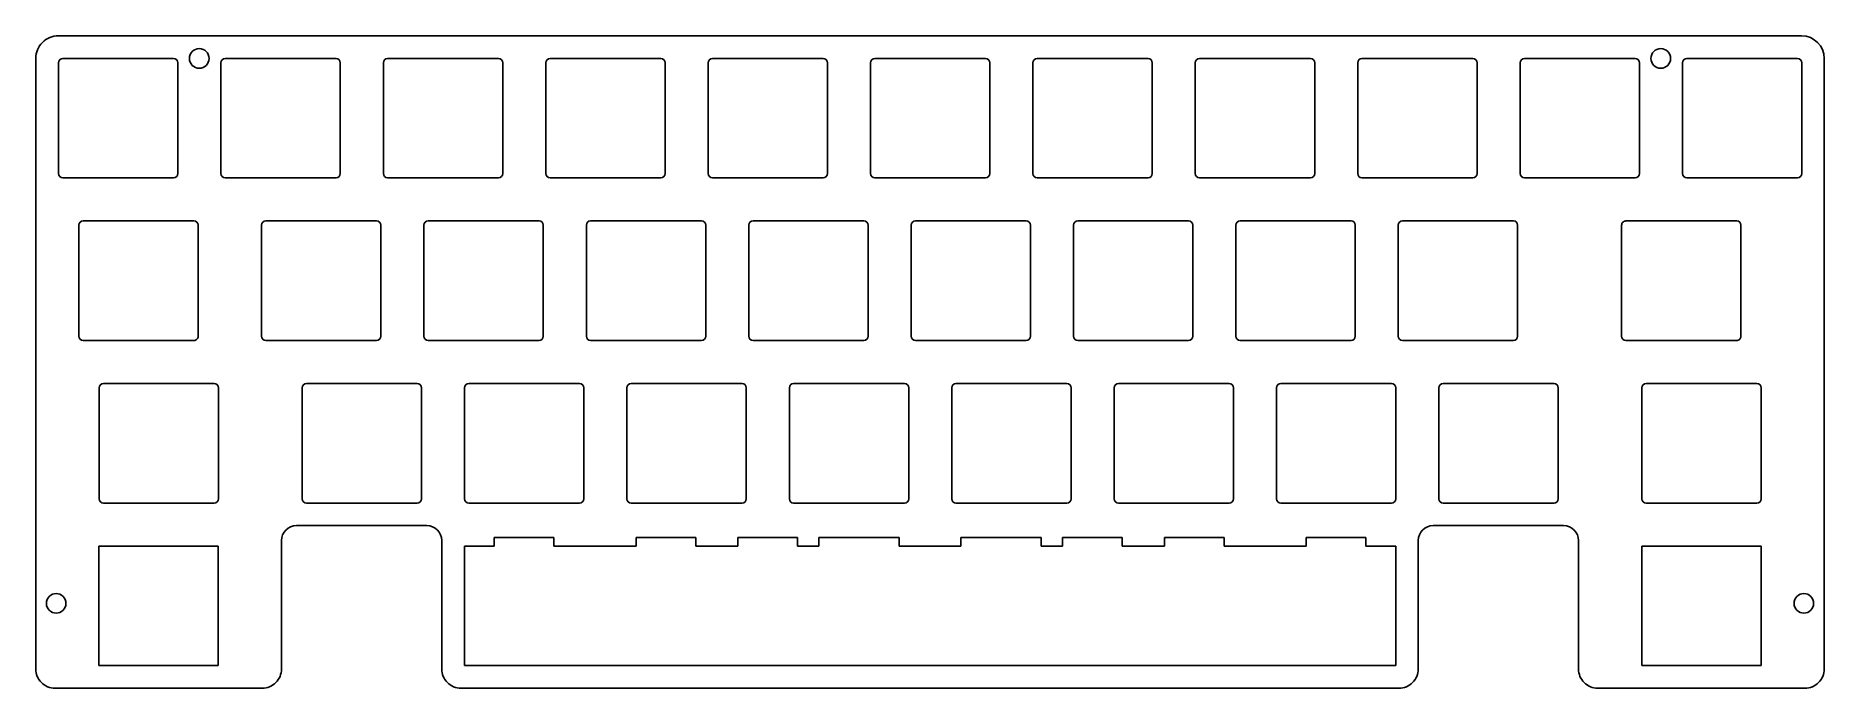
# Model space of a CAD drawing. Extents: x 42 to 252, y -127 to -51.
import ezdxf

# ---------------------------------------------------------------- set-up
doc = ezdxf.new("R2010")
doc.units = 0
doc.layers.add('BLACK', color=7, linetype='CONTINUOUS')

msp = doc.modelspace()

# ---------------------------------------------------------------- linework, layer by layer
at = {"layer": 'BLACK', "linetype": 'CONTINUOUS'}
for p, q in [((249.5745, -50.546265), (45.0745, -50.546265)), ((42.4245, -53.196265), (42.4245, -124.746265)), ((45.0995, -53.696265), (45.0995, -66.696265)), ((58.5995, -53.196265), (45.5995, -53.196265)), ((59.0995, -66.696265), (59.0995, -53.696265)), ((64.1495, -53.696265), (64.1495, -66.696265)), ((77.6495, -53.196265), (64.6495, -53.196265)), ((78.1495, -66.696265), (78.1495, -53.696265)), ((83.1995, -53.696265), (83.1995, -66.696265)), ((96.6995, -53.196265), (83.6995, -53.196265)), ((97.1995, -66.696265), (97.1995, -53.696265)), ((102.2495, -53.696265), (102.2495, -66.696265)), ((115.7495, -53.196265), (102.7495, -53.196265)), ((116.2495, -66.696265), (116.2495, -53.696265)), ((121.2995, -53.696265), (121.2995, -66.696265)), ((134.7995, -53.196265), (121.7995, -53.196265)), ((135.2995, -66.696265), (135.2995, -53.696265)), ((140.3495, -53.696265), (140.3495, -66.696265)), ((153.8495, -53.196265), (140.8495, -53.196265)), ((154.3495, -66.696265), (154.3495, -53.696265)), ((159.3995, -53.696265), (159.3995, -66.696265)), ((172.8995, -53.196265), (159.8995, -53.196265)), ((173.3995, -66.696265), (173.3995, -53.696265)), ((178.4495, -53.696265), (178.4495, -66.696265)), ((191.9495, -53.196265), (178.9495, -53.196265)), ((192.4495, -66.696265), (192.4495, -53.696265)), ((197.4995, -53.696265), (197.4995, -66.696265)), ((210.9995, -53.196265), (197.9995, -53.196265)), ((211.4995, -66.696265), (211.4995, -53.696265)), ((216.5495, -53.696265), (216.5495, -66.696265)), ((230.0495, -53.196265), (217.0495, -53.196265)), ((230.5495, -66.696265), (230.5495, -53.696265)), ((235.5995, -53.696265), (235.5995, -66.696265)), ((249.0995, -53.196265), (236.0995, -53.196265)), ((249.5995, -66.696265), (249.5995, -53.696265)), ((252.2245, -124.746265), (252.2245, -53.196265)), ((45.5995, -67.196265), (58.5995, -67.196265)), ((64.6495, -67.196265), (77.6495, -67.196265)), ((83.6995, -67.196265), (96.6995, -67.196265)), ((102.7495, -67.196265), (115.7495, -67.196265)), ((121.7995, -67.196265), (134.7995, -67.196265)), ((140.8495, -67.196265), (153.8495, -67.196265)), ((159.8995, -67.196265), (172.8995, -67.196265)), ((178.9495, -67.196265), (191.9495, -67.196265)), ((197.9995, -67.196265), (210.9995, -67.196265)), ((217.0495, -67.196265), (230.0495, -67.196265)), ((236.0995, -67.196265), (249.0995, -67.196265)), ((47.48075, -72.746265), (47.48075, -85.746265)), ((60.9807, -72.246265), (47.98075, -72.246265)), ((61.48075, -85.746265), (61.48075, -72.739294)), ((68.912, -72.746265), (68.912, -85.746265)), ((82.412, -72.246265), (69.412, -72.246265)), ((82.912, -85.746265), (82.912, -72.746265)), ((87.962, -72.746265), (87.962, -85.746265)), ((101.462, -72.246265), (88.462, -72.246265)), ((101.962, -85.746265), (101.962, -72.746265)), ((107.012, -72.746265), (107.012, -85.746265)), ((120.512, -72.246265), (107.512, -72.246265)), ((121.012, -85.746265), (121.012, -72.746265)), ((126.062, -72.746265), (126.062, -85.746265)), ((139.562, -72.246265), (126.562, -72.246265)), ((140.062, -85.746265), (140.062, -72.746265)), ((145.112, -72.746265), (145.112, -85.746265)), ((158.612, -72.246265), (145.612, -72.246265)), ((159.112, -85.746265), (159.112, -72.746265)), ((164.162, -72.746265), (164.162, -85.746265)), ((177.662, -72.246265), (164.662, -72.246265)), ((178.162, -85.746265), (178.162, -72.746265)), ((183.212, -72.746265), (183.212, -85.746265)), ((196.712, -72.246265), (183.712, -72.246265)), ((197.212, -85.746265), (197.212, -72.746265)), ((202.262, -72.746265), (202.262, -85.746265)), ((215.762, -72.246265), (202.762, -72.246265)), ((216.262, -85.746265), (216.262, -72.746265)), ((228.45575, -72.746265), (228.45575, -85.753165)), ((241.9557, -72.246265), (228.95575, -72.246265)), ((242.45575, -85.746265), (242.45575, -72.739294)), ((47.98075, -86.246265), (60.98075, -86.246265)), ((69.412, -86.246265), (82.412, -86.246265)), ((88.462, -86.246265), (101.462, -86.246265)), ((107.512, -86.246265), (120.512, -86.246265)), ((126.562, -86.246265), (139.562, -86.246265)), ((145.612, -86.246265), (158.612, -86.246265)), ((164.662, -86.246265), (177.662, -86.246265)), ((183.712, -86.246265), (196.712, -86.246265)), ((202.762, -86.246265), (215.762, -86.246265)), ((228.9558, -86.246265), (241.95575, -86.246265)), ((49.862, -91.796265), (49.862, -104.796265)), ((63.362, -91.296265), (50.362, -91.296265)), ((63.862, -104.796265), (63.862, -91.796265)), ((73.6745, -91.796265), (73.6745, -104.796265)), ((87.1745, -91.296265), (74.1745, -91.296265)), ((87.6745, -104.796265), (87.6745, -91.796265)), ((92.7245, -91.796265), (92.7245, -104.796265)), ((106.2245, -91.296265), (93.2245, -91.296265)), ((106.7245, -104.796265), (106.7245, -91.796265)), ((111.7745, -91.796265), (111.7745, -104.796265)), ((125.2745, -91.296265), (112.2745, -91.296265)), ((125.7745, -104.796265), (125.7745, -91.796265)), ((130.8245, -91.796265), (130.8245, -104.796265)), ((144.3245, -91.296265), (131.3245, -91.296265)), ((144.8245, -104.796265), (144.8245, -91.796265)), ((149.8745, -91.796265), (149.8745, -104.796265)), ((163.3745, -91.296265), (150.3745, -91.296265)), ((163.8745, -104.796265), (163.8745, -91.796265)), ((168.9245, -91.796265), (168.9245, -104.796265)), ((182.4245, -91.296265), (169.4245, -91.296265)), ((182.9245, -104.796265), (182.9245, -91.796265)), ((187.9745, -91.796265), (187.9745, -104.796265)), ((201.4745, -91.296265), (188.4745, -91.296265)), ((201.9745, -104.796265), (201.9745, -91.796265)), ((207.0245, -91.796265), (207.0245, -104.796265)), ((220.5245, -91.296265), (207.5245, -91.296265)), ((221.0245, -104.796265), (221.0245, -91.796265)), ((230.837, -91.796265), (230.837, -104.796265)), ((244.337, -91.296265), (231.337, -91.296265)), ((244.837, -104.796265), (244.837, -91.796265)), ((50.362, -105.296265), (63.362, -105.296265)), ((74.1745, -105.296265), (87.1745, -105.296265)), ((93.2245, -105.296265), (106.2245, -105.296265)), ((112.2745, -105.296265), (125.2745, -105.296265)), ((131.3245, -105.296265), (144.3245, -105.296265)), ((150.3745, -105.296265), (163.3745, -105.296265)), ((169.4245, -105.296265), (182.4245, -105.296265)), ((188.4745, -105.296265), (201.4745, -105.296265)), ((207.5245, -105.296265), (220.5245, -105.296265)), ((231.337, -105.296265), (244.337, -105.296265)), ((72.9995, -107.946265), (88.2995, -107.946265)), ((206.3495, -107.946265), (221.6495, -107.946265)), ((49.840076, -110.346265), (49.840076, -124.346265)), ((63.840076, -110.346265), (49.840076, -110.346265)), ((63.840076, -124.346265), (63.840076, -110.346265)), ((71.2495, -124.746265), (71.2495, -109.696265)), ((90.0495, -109.696265), (90.0495, -124.746265)), ((92.702576, -110.346265), (92.702576, -124.346265)), ((96.202576, -110.346265), (92.702576, -110.346265)), ((103.202576, -109.346265), (96.202576, -109.346265)), ((96.202576, -109.346265), (96.202576, -110.346265)), ((103.202576, -110.346265), (103.202576, -109.346265)), ((103.202576, -110.346265), (112.839576, -110.346265)), ((119.839576, -109.346265), (112.839576, -109.346265)), ((112.839576, -109.346265), (112.839576, -110.346265)), ((119.839576, -110.346265), (119.839576, -109.346265)), ((121.277576, -110.346265), (119.839576, -110.346265)), ((124.777576, -110.346265), (121.277576, -110.346265)), ((131.777576, -109.346265), (124.777576, -109.346265)), ((124.777576, -109.346265), (124.777576, -110.346265)), ((131.777576, -110.346265), (131.777576, -109.346265)), ((134.302576, -110.346265), (131.777576, -110.346265)), ((134.302576, -109.346265), (134.302576, -110.346265)), ((136.715576, -109.346265), (134.302576, -109.346265)), ((141.302576, -109.346265), (136.715576, -109.346265)), ((143.715576, -109.346265), (141.302576, -109.346265)), ((143.715576, -110.346265), (143.715576, -109.346265)), ((144.802576, -110.346265), (143.715576, -110.346265)), ((149.852576, -110.346265), (144.802576, -110.346265)), ((150.939576, -110.346265), (149.852576, -110.346265)), ((150.939576, -109.346265), (150.939576, -110.346265)), ((153.352576, -109.346265), (150.939576, -109.346265)), ((157.939576, -109.346265), (153.352576, -109.346265)), ((160.352576, -109.346265), (157.939576, -109.346265)), ((160.352576, -110.346265), (160.352576, -109.346265)), ((162.877576, -110.346265), (160.352576, -110.346265)), ((162.877576, -109.346265), (162.877576, -110.346265)), ((169.877576, -109.346265), (162.877576, -109.346265)), ((169.877576, -110.346265), (169.877576, -109.346265)), ((173.377576, -110.346265), (169.877576, -110.346265)), ((174.815576, -110.346265), (173.377576, -110.346265)), ((181.815576, -109.346265), (174.815576, -109.346265)), ((174.815576, -109.346265), (174.815576, -110.346265)), ((181.815576, -110.346265), (181.815576, -109.346265)), ((188.940076, -110.346265), (181.815576, -110.346265)), ((191.465076, -110.346265), (188.940076, -110.346265)), ((198.465076, -109.346265), (191.465076, -109.346265)), ((191.465076, -109.346265), (191.465076, -110.346265)), ((198.465076, -110.346265), (198.465076, -109.346265)), ((201.965076, -110.346265), (198.465076, -110.346265)), ((201.965076, -124.346265), (201.965076, -110.346265)), ((204.5995, -124.746265), (204.5995, -109.696265)), ((223.3995, -109.696265), (223.3995, -124.746265)), ((244.815076, -110.346265), (230.815076, -110.346265)), ((230.815076, -110.346265), (230.815076, -124.346265)), ((244.815076, -124.346265), (244.815076, -110.346265)), ((49.840076, -124.346265), (63.840076, -124.346265)), ((92.702576, -124.346265), (201.965076, -124.346265)), ((230.815076, -124.346265), (244.815076, -124.346265)), ((44.6745, -126.996265), (68.9995, -126.996265)), ((92.2995, -126.996265), (202.3495, -126.996265)), ((225.6495, -126.996265), (249.9745, -126.996265))]:
    msp.add_line(p, q, dxfattribs=at)
at = {"layer": 'BLACK'}
for centre in [(61.5995, -53.196265), (233.0495, -53.1963), (44.8155, -117.055265), (249.833875, -117.055265)]:
    msp.add_circle(centre, 1.15, dxfattribs=at)
for centre, radius, start, end in [((45.0745, -53.19626), 2.65, -270, -179.99989189), ((249.5745, -53.1963), 2.650035, 0.00075674, 90), ((45.5995, -53.696265), 0.5, 90, 180), ((58.5995, -53.696265), 0.5, 0, 90), ((64.6495, -53.696265), 0.5, 90, 180), ((77.6495, -53.696265), 0.5, 0, 90), ((83.6995, -53.696265), 0.5, 90, 180), ((96.6995, -53.696265), 0.5, 0, 90), ((102.7495, -53.696265), 0.5, 90, 180), ((115.7495, -53.696265), 0.5, 0, 90), ((121.7995, -53.696265), 0.5, 90, 180), ((134.7995, -53.696265), 0.5, 0, 90), ((140.8495, -53.696265), 0.5, 90, 180), ((153.8495, -53.696265), 0.5, 0, 90), ((159.8995, -53.696265), 0.5, 90, 180), ((172.8995, -53.696265), 0.5, 0, 90), ((178.9495, -53.696265), 0.5, 90, 180), ((191.9495, -53.696265), 0.5, 0, 90), ((197.9995, -53.696265), 0.5, 90, 180), ((210.9995, -53.696265), 0.5, 0, 90), ((217.0495, -53.696265), 0.5, 90, 180), ((230.0495, -53.696265), 0.5, 0, 90), ((236.0995, -53.696265), 0.5, 90, 180), ((249.0995, -53.696265), 0.5, 0, 90), ((45.5995, -66.696265), 0.5, -180, -90), ((58.5995, -66.696265), 0.5, -90, 0), ((64.6495, -66.696265), 0.5, -180, -90), ((77.6495, -66.696265), 0.5, -90, 0), ((83.6995, -66.696265), 0.5, -180, -90), ((96.6995, -66.696265), 0.5, -90, 0), ((102.7495, -66.696265), 0.5, -180, -90), ((115.7495, -66.696265), 0.5, -90, 0), ((121.7995, -66.696265), 0.5, -180, -90), ((134.7995, -66.696265), 0.5, -90, 0), ((140.8495, -66.696265), 0.5, -180, -90), ((153.8495, -66.696265), 0.5, -90, 0), ((159.8995, -66.696265), 0.5, -180, -90), ((172.8995, -66.696265), 0.5, -90, 0), ((178.9495, -66.696265), 0.5, -180, -90), ((191.9495, -66.696265), 0.5, -90, 0), ((197.9995, -66.696265), 0.5, -180, -90), ((210.9995, -66.696265), 0.5, -90, 0), ((217.0495, -66.696265), 0.5, -180, -90), ((230.0495, -66.696265), 0.5, -90, 0), ((236.0995, -66.696265), 0.5, -180, -90), ((249.0995, -66.696265), 0.5, -90, 0), ((47.98075, -72.746265), 0.5, 90, 180), ((60.9806, -72.746465), 0.5002, 0.82143334, 89.98854543), ((69.412, -72.746265), 0.5, 90, 180), ((82.412, -72.746265), 0.5, 0, 90), ((88.462, -72.746265), 0.5, 90, 180), ((101.462, -72.746265), 0.5, 0, 90), ((107.512, -72.746265), 0.5, 90, 180), ((120.512, -72.746265), 0.5, 0, 90), ((126.562, -72.746265), 0.5, 90, 180), ((139.562, -72.746265), 0.5, 0, 90), ((145.612, -72.746265), 0.5, 90, 180), ((158.612, -72.746265), 0.5, 0, 90), ((164.662, -72.746265), 0.5, 90, 180), ((177.662, -72.746265), 0.5, 0, 90), ((183.712, -72.746265), 0.5, 90, 180), ((196.712, -72.746265), 0.5, 0, 90), ((202.762, -72.746265), 0.5, 90, 180), ((215.762, -72.746265), 0.5, 0, 90), ((228.9557, -72.746265), 0.49995, 89.99427042, 180), ((241.9556, -72.746465), 0.5002, 0.82143334, 89.98854543), ((47.98075, -85.746265), 0.5, -180, -90), ((60.9808, -85.746265), 0.49995, -90.00572958, 0), ((69.412, -85.746265), 0.5, -180, -90), ((82.412, -85.746265), 0.5, -90, 0), ((88.462, -85.746265), 0.5, -180, -90), ((101.462, -85.746265), 0.5, -90, 0), ((107.512, -85.746265), 0.5, -180, -90), ((120.512, -85.746265), 0.5, -90, 0), ((126.562, -85.746265), 0.5, -180, -90), ((139.562, -85.746265), 0.5, -90, 0), ((145.612, -85.746265), 0.5, -180, -90), ((158.612, -85.746265), 0.5, -90, 0), ((164.662, -85.746265), 0.5, -180, -90), ((177.662, -85.746265), 0.5, -90, 0), ((183.712, -85.746265), 0.5, -180, -90), ((196.712, -85.746265), 0.5, -90, 0), ((202.762, -85.746265), 0.5, -180, -90), ((215.762, -85.746265), 0.5, -90, 0), ((228.9559, -85.746065), 0.5002, -179.18669857, -90.01145457), ((241.9558, -85.746265), 0.49995, -90.00572958, 0), ((50.362, -91.796265), 0.5, 90, 180), ((63.362, -91.796265), 0.5, 0, 90), ((74.1745, -91.796265), 0.5, 90, 180), ((87.1745, -91.796265), 0.5, 0, 90), ((93.2245, -91.796265), 0.5, 90, 180), ((106.2245, -91.796265), 0.5, 0, 90), ((112.2745, -91.796265), 0.5, 90, 180), ((125.2745, -91.796265), 0.5, 0, 90), ((131.3245, -91.796265), 0.5, 90, 180), ((144.3245, -91.796265), 0.5, 0, 90), ((150.3745, -91.796265), 0.5, 90, 180), ((163.3745, -91.796265), 0.5, 0, 90), ((169.4245, -91.796265), 0.5, 90, 180), ((182.4245, -91.796265), 0.5, 0, 90), ((188.4745, -91.796265), 0.5, 90, 180), ((201.4745, -91.796265), 0.5, 0, 90), ((207.5245, -91.796265), 0.5, 90, 180), ((220.5245, -91.796265), 0.5, 0, 90), ((231.337, -91.796265), 0.5, 90, 180), ((244.337, -91.796265), 0.5, 0, 90), ((50.362, -104.796265), 0.5, -180, -90), ((63.362, -104.796265), 0.5, -90, 0), ((74.1745, -104.796265), 0.5, -180, -90), ((87.1745, -104.796265), 0.5, -90, 0), ((93.2245, -104.796265), 0.5, -180, -90), ((106.2245, -104.796265), 0.5, -90, 0), ((112.2745, -104.796265), 0.5, -180, -90), ((125.2745, -104.796265), 0.5, -90, 0), ((131.3245, -104.796265), 0.5, -180, -90), ((144.3245, -104.796265), 0.5, -90, 0), ((150.3745, -104.796265), 0.5, -180, -90), ((163.3745, -104.796265), 0.5, -90, 0), ((169.4245, -104.796265), 0.5, -180, -90), ((182.4245, -104.796265), 0.5, -90, 0), ((188.4745, -104.796265), 0.5, -180, -90), ((201.4745, -104.796265), 0.5, -90, 0), ((207.5245, -104.796265), 0.5, -180, -90), ((220.5245, -104.796265), 0.5, -90, 0), ((231.337, -104.796265), 0.5, -180, -90), ((244.337, -104.796265), 0.5, -90, 0), ((72.9995, -109.6963), 1.75, 90, 179.99885408), ((88.2995, -109.6963), 1.750035, 0.00114592, 90), ((206.3495, -109.6963), 1.75, 90, 179.99885408), ((221.6495, -109.6963), 1.750035, 0.00114592, 90), ((44.6745, -124.7463), 2.249965, -180.00089127, -90), ((68.9995, -124.7463), 2.25, -90, 0.00089127), ((92.2995, -124.7463), 2.249965, -180.00089127, -90), ((202.3495, -124.7463), 2.25, -90, 0.00089127), ((225.6495, -124.7463), 2.249965, -180.00089127, -90), ((249.9745, -124.7463), 2.25, -90, 0.00089127)]:
    msp.add_arc(centre, radius, start, end, dxfattribs=at)

doc.saveas('drawing.dxf')
